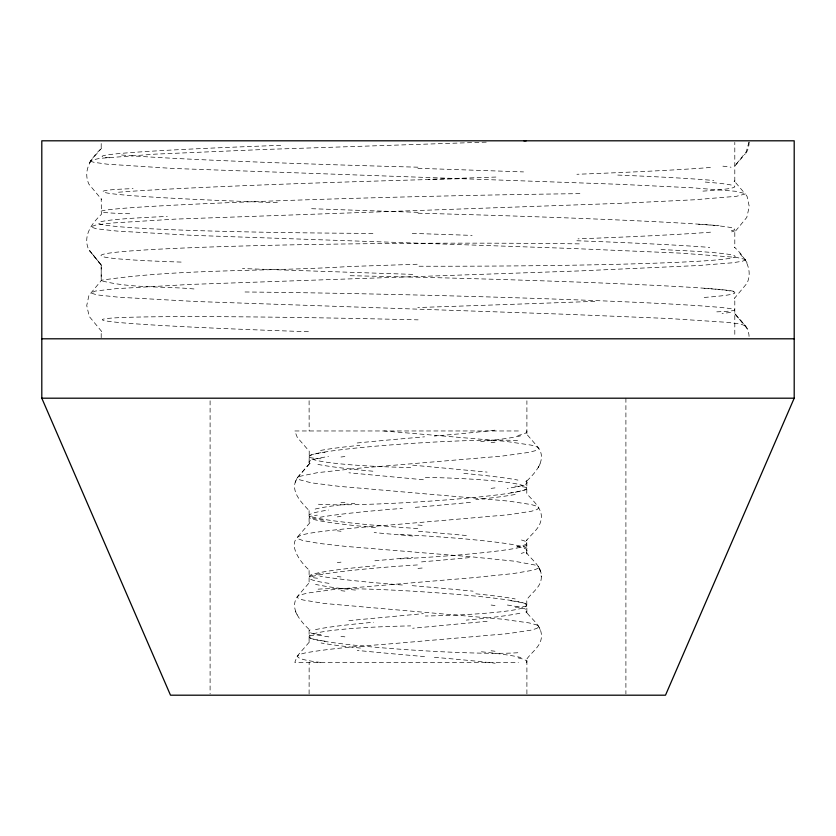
<?xml version="1.0" encoding="UTF-8"?>
<svg xmlns="http://www.w3.org/2000/svg" width="836" height="836" viewBox="0 0 836 836"><rect width="100%" height="100%" fill="white"/><g stroke="black" fill="none" stroke-linecap="round" stroke-linejoin="round"><path stroke-width="0.63" stroke-dasharray="4.18 3.13" d="M193.983 288.963C163.313 286.121 130.865 288.42 101.198 280.718L101.198 264.887L89.713 250.685L101.417 265.273L88.815 249.912C82.44 236.024 91.761 223.463 101.417 214.329L101.198 198.874L101.584 199.396L88.919 184.171C82.377 170.032 91.772 157.387 101.584 148.212L101.198 148.724L101.198 141.932M309.101 693.943L309.153 662.425M309.236 642.173L297.302 655.967L294.795 662.425L518.383 662.425M526.795 553.944L526.774 539.398M526.899 693.89L526.899 658.663L526.607 659.353C531.79 651.787 541.571 646.155 541.425 636.029C541.718 625.61 531.821 619.601 526.377 612.015L526.899 612.934L526.774 599.725C531.842 592.4 541.623 586.83 541.31 576.861C541.906 566.275 531.936 560.225 526.377 552.606L526.899 553.599M518.383 430.968L294.763 430.968L297.302 437.437L309.236 451.231L309.101 464.44L309.623 463.51L297.731 477.304C288.66 489.886 301.012 502.154 309.393 510.859L309.101 510.159L309.101 523.838L309.916 522.678L297.208 537.339L298.076 538.792L302.82 540.526L319.248 543.431L344.892 546.326L471.086 556.776L513.774 561.123L535.761 565.178L538.52 566.63L540.61 571.625L540.432 570.465M526.899 539.868L526.377 540.787C530.965 534.413 538.488 529.575 540.62 521.769C544.476 509.918 533.525 501.579 526.774 493.668L526.899 480.46L526.377 481.39C534.956 473.291 547.204 460.072 538.405 447.72L526.607 434.041L526.899 434.741L526.899 400.81M101.198 337.671L101.198 330.878L101.584 331.39L89.222 316.436L86.735 305.548L88.919 295.421L101.584 280.206C179.552 268.607 268.011 271.742 348.602 266.538L417.99 264.218M749.014 142.005L746.266 151.682L734.583 166.249L745.294 153.761M295.275 482.299L297.229 477.878L299.319 476.436L317.471 472.664L357.714 468.306L501.799 456.132L529.031 452.36L536.649 450.332L538.844 448.587L536.952 446.852L531.048 445.107L505.581 441.335L383.964 430.968M538.248 467.596L540.725 462.601M486.238 142.13L263.685 149.498L155.099 154.137L99.557 158.391L91.103 160.324L88.919 163.94L90.727 160.711L101.584 148.212M309.623 463.51L297.229 477.878L297.992 479.331L311.128 482.811L338.57 486.291L508.581 501.088L531.299 504.568L537.078 506.302L538.823 507.755L537.172 509.5L531.497 511.235L508.957 514.715L402.388 523.994C375.343 526.199 348.257 528.174 321.327 531.539C314.43 532.511 307.46 533.326 300.751 535.312C285.201 542.7 301.388 563.621 309.31 570.142L309.101 569.567L309.101 583.235L309.393 582.546L297.595 596.214C288.796 608.566 301.044 621.796 309.623 629.895L309.101 628.965L309.101 642.633M91.103 160.324L91.323 161.484L93.684 162.257L107.238 164.19L172.833 168.444L619.392 184.307L692.365 187.786L735.492 191.266L745.2 193.586L747.081 196.429L749.265 206.544L746.778 217.433L734.416 232.387L734.802 231.875L734.802 247.728L734.416 247.205C744.333 256.255 753.393 269.213 747.081 283.174L734.416 298.4L734.802 297.877L734.802 337.232M337.316 562.597L340.994 562.137M337.316 516.878L340.994 516.418M340.994 457.01L344.86 456.55M495.006 442.16L491.129 442.631M340.994 502.739L344.86 502.269M495.006 487.89L491.129 488.349M348.915 620.605L423.35 613.645M487.085 621.294L412.66 628.254M418 568.386L423.35 567.926M412.66 465.15L487.085 472.11M423.35 479.749L348.915 472.789M418 525.018L423.35 525.478M344.871 591.125L340.994 590.665M491.129 650.774L495.006 651.234M491.129 605.045L495.006 605.515M344.871 636.854L340.994 636.384M340.994 531.268L337.316 530.797M340.994 576.986L337.316 576.527M320.721 662.425C314.618 661.778 282.808 657.733 306.039 652.77C338.611 647.137 371.717 645.559 404.603 642.623L507.974 633.636L530.985 630.156L536.921 628.411L538.844 626.676L536.681 624.931L529.104 622.904L501.924 619.131L324.18 603.467L303.05 599.987L298.17 598.252L297.188 596.799L299.758 595.054L307.794 593.027L335.696 589.255L473.573 577.655L513.21 573.59L533.619 570.11L538.091 568.375L538.52 566.63L540.61 571.625M744.897 259.327L747.081 262.943L744.897 259.327L736.443 257.394L680.901 253.141L572.315 248.501L192.343 235.344L117.186 231.091L96.244 228.771L90.706 226.838L96.234 224.905L112.62 222.972L175.466 219.105L622.496 203.252L694.497 199.773L736.432 196.293L745.273 193.973L734.416 181.203L734.802 181.725L734.802 142.371M747.175 328.684L734.583 313.354L745.294 325.841L740.811 324.096L727.508 322.362L668.455 318.495L565.178 314.242L195.258 301.482L118.796 297.219L96.997 294.899L90.727 292.966L95.513 291.032L115.608 288.713L189.406 284.459L579.306 270.927L698.718 265.514L732.336 262.807L742.316 261.26L745.2 260.101L739.547 253.193M734.802 313.719L745.064 325.455M538.269 625.798L540.725 630.793M295.275 611.106L297.752 616.101M541.132 575.701L541.31 576.861M309.101 400.726L309.153 430.968M625.903 398.197L625.903 693.901M210.097 400.81L210.097 693.901M101.198 264.876L101.198 280.718M730.518 312.35A317.053 10.241 0.9 0 1 722.105 313.406M745.555 325.664A20.681 20.681 0 0 1 749.098 337.504M308.39 331.725A317.147 7.461 1.4 0 1 106.151 318.641A317.147 7.461 1.4 0 1 418.104 319.854M594.835 301.357A317.147 1.756 -1.9 0 1 417.822 307.523M704.111 288.378A317.147 10.554 -0.3 0 1 703.212 297.511M109.631 157.795A317.147 7.409 -1.4 0 1 282.411 145.286M417.937 167.19A317.147 6.667 1.5 0 1 121.157 154.963M417.906 168.318A317.147 1.641 1.9 0 1 523.503 171.913M617.804 175.069A317.147 8.412 1.1 0 1 713.819 180.503M734.656 180.68A317.147 10.628 -0.1 0 1 734.071 181.725M705.27 182.07A317.147 10.554 0.2 0 1 701.916 191.183M661.036 249.598A317.147 10.45 0.1 0 1 705.166 260.822A317.147 10.45 0.1 0 1 418.052 266.224M576.871 240.747A317.147 7.754 1.3 0 1 709.754 247.425M245.042 291.983A317.147 7.158 1.4 0 1 614.606 301.368A317.147 7.158 1.4 0 1 716.295 311.87M129.674 213.734A317.147 7.096 -1.4 0 1 207.443 203.576A317.147 7.096 -1.4 0 1 582.473 193.628M372.919 233.401A317.147 10.513 0 0 1 167.284 216.451M412.252 233.38A317.147 0.522 1.9 0 1 472.1 235.397M350.148 275.723A317.147 7.012 1.4 0 1 734.813 291.868M412.712 274.375A317.147 1.463 1.9 0 1 242.45 268.544M181.13 262.086A317.147 10.502 -0.3 0 1 173.7 248.459A317.147 10.502 -0.3 0 1 580.497 243.893M710.537 232.168A317.147 7.837 -1.3 0 1 578.031 238.856M734.499 230.851A317.147 10.46 -0.1 0 1 731.657 231.865M698.562 224.215A317.147 10.398 0.3 0 1 730.904 230.83M418.084 213.211A317.147 6.928 1.5 0 1 719.085 225.699M418.094 212.334A317.147 1.714 1.9 0 1 308.892 208.613M277.343 202.667A317.147 8.36 1.2 0 1 133.049 188.622M118.534 192.228A317.147 6.082 -1.6 0 1 468.264 178.517M495.884 177.054A317.147 1.411 -1.9 0 1 428.513 179.301M710.412 167.472A317.147 7.994 -1.3 0 1 576.934 174.275M722.91 166.176A317.053 10.22 -0.9 0 1 731.019 167.242M749.098 142.099A20.681 20.681 0 0 1 745.555 153.939M494.902 430.164A109.715 4.41 -4.4 0 1 434.323 436.047M434.406 657.336A109.715 4.462 4.4 0 1 495.173 663.241M424.542 656.573A109.715 2.257 4.9 0 1 357.265 650.418M360.42 648.067A109.715 6.907 3.5 0 1 321.128 642.978M325.026 641.16A109.725 9.384 -0.7 0 1 410.664 625.892M519.846 613.227A109.715 6.5 -3.6 0 1 466.269 620.113M526.126 612.015A109.715 9.509 0 0 1 526.879 612.934M507.368 605.034A109.715 9.269 1.1 0 1 525.875 611.994M318.129 589.171A109.715 6.615 3.6 0 1 465.913 595.18A109.715 6.615 3.6 0 1 514.966 607.302M355.425 590.08A109.725 7.367 3.2 0 1 315.548 584.354M329.008 583.34A109.715 9.395 1 0 1 323.386 573.183M311.619 576.715A109.725 6.583 -3.6 0 1 417.707 564.917M469.404 557.622A109.715 1.327 -4.9 0 1 418.512 562.158M517.129 546.441A109.715 9.478 -0.1 0 1 521.225 553.38M475.872 593.821A109.725 6.928 3.4 0 1 515.154 598.931M510.817 600.75A109.715 9.395 -0.7 0 1 425.367 616.017M315.517 629.644A109.715 6.406 -3.6 0 1 373.629 622.245M328.851 636.865A109.715 9.259 1.1 0 1 310.062 629.905M517.818 652.728A109.715 6.646 3.6 0 1 369.972 646.74A109.715 6.646 3.6 0 1 321.076 634.608M481.431 651.777A109.725 7.461 3.1 0 1 520.985 657.566M518.132 657.88A109.715 9.384 1.1 0 1 526.419 662.582M400.047 534.507A109.715 6.949 3.4 0 1 527.067 548.406M412.848 536.033A109.715 2.184 4.8 0 1 374.173 532.574M375.437 527.568A109.725 6.845 3.5 0 1 317.346 515.154M320.052 517.265A109.725 6.019 -3.9 0 1 402.377 508.403M470.428 502.373A109.725 1.871 -4.9 0 1 412.535 507.588M515.143 494.473A109.725 6.928 -3.4 0 1 475.851 499.583M521.465 540.014A109.715 9.468 0 0 1 516.826 546.953M527.004 544.999A109.715 6.887 -3.4 0 1 400.12 558.856M374.883 560.799A109.715 2.142 -4.8 0 1 412.953 557.393M317.523 578.23A109.725 6.887 -3.5 0 1 375.113 565.805M402.335 585.012A109.725 6.03 3.9 0 1 319.948 576.129M412.211 585.66A109.715 1.985 4.9 0 1 473.092 591.167M425.367 477.377A109.725 9.395 0.7 0 1 510.838 492.655M372.835 471.201A109.715 6.51 3.6 0 1 314.953 463.74M310.156 463.489A109.715 9.28 -1.1 0 1 328.527 456.529M321.055 458.797A109.715 6.615 -3.6 0 1 370.066 446.685A109.715 6.615 -3.6 0 1 517.881 440.676M520.546 435.849A109.725 7.388 -3.2 0 1 480.71 441.586M526.502 430.812A109.715 9.374 -1.1 0 1 517.798 435.514M526.858 480.46A109.715 9.509 0 0 1 526.022 481.39M463.875 473.416A109.715 6.218 3.7 0 1 517.923 480.104M525.917 481.4A109.715 9.269 -1.1 0 1 507.243 488.37M514.903 486.103A109.725 6.646 -3.6 0 1 466.007 498.246A109.725 6.646 -3.6 0 1 318.15 504.223M315.172 509.061A109.725 7.43 -3.1 0 1 354.819 503.293M323.626 520.191A109.715 9.395 -1 0 1 328.684 510.044M417.707 528.519A109.725 6.615 3.6 0 1 311.473 516.669M418.491 531.268A109.715 1.306 4.9 0 1 468.693 535.73M357.212 442.975A109.715 2.247 -4.9 0 1 424.542 436.831M320.564 450.437A109.725 6.96 -3.4 0 1 359.835 445.306M410.654 467.512A109.715 9.384 0.7 0 1 325.047 452.245"/><path stroke-width="1.25" d="M794.2 398.197L665.498 695.197L170.502 695.197L41.8 398.197L41.8 140.803L794.2 140.803L794.2 398.197L41.8 398.197M523.9 140.876L526.21 140.803M41.8 338.799L794.2 338.799"/></g></svg>
